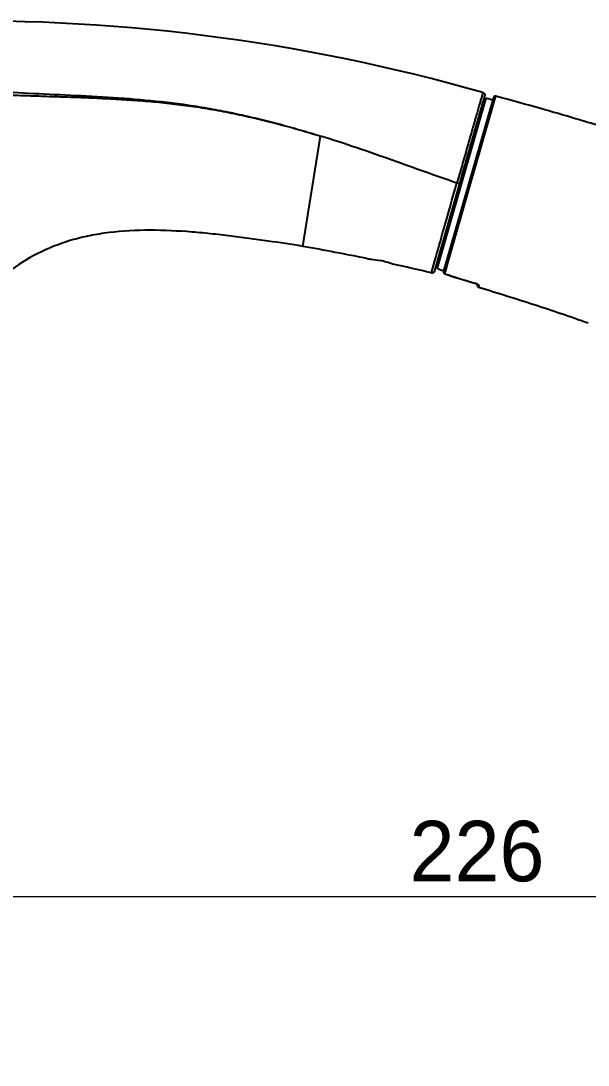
# Model space of a CAD drawing. Extents: x 0 to 1462, y 0 to 1072.
# Drawn here: x 809 to 902.8, y 653.9 to 826.6 of the extents above; entities that cross this region are included whole.
import ezdxf

# ---------------------------------------------------------------- set-up
doc = ezdxf.new("R2010")
doc.units = 0
doc.header["$LTSCALE"] = 10
doc.header["$MEASUREMENT"] = 0
doc.header["$PDMODE"] = 3
doc.header["$PDSIZE"] = -10
doc.layers.get('0').update_dxf_attribs({"linetype": 'CONTINUOUS'})
doc.layers.get('DEFPOINTS').update_dxf_attribs({"linetype": 'CONTINUOUS'})
doc.styles.add('Daelim Dimension', font='')
doc.styles.get('Daelim Dimension').set_extended_font_data('나눔고딕')
doc.dimstyles.new('DEFAULT', dxfattribs={"dimscale": 2, "dimtxt": 2, "dimasz": 2, "dimexe": 0, "dimexo": 2, "dimgap": 1, "dimtad": 1, "dimdec": 0, "dimzin": 9, "dimdsep": 46, "dimtxsty": 'Daelim Dimension', "dimcen": 0.5, "dimclrd": 5, "dimclre": 5, "dimclrt": 256, "dimadec": 1, "dimazin": 0, "dimtfac": 1, "dimtdec": 0, "dimtix": 1, "dimtmove": 0, "dimatfit": 3, "dimfxl": 1, "dimtolj": 1, "dimtzin": 1, "dimlwd": 9, "dimlwe": 9, "dimarcsym": 0})

# ---------------------------------------------------------------- blocks, each defined once
blk = doc.blocks.new('*D7')
at = {"color": 5, "lineweight": 9, "ltscale": 0.5, "transparency": 16777216}
for p, q in [((767.64, 762.42), (729.15, 762.42)), ((729.15, 758.42), (729.15, 499.5)), ((965.97, 495.5), (729.15, 495.5))]:
    blk.add_line(p, q, dxfattribs=at)
at = {"color": 5, "ltscale": 0.5, "transparency": 16777216}
for points in [[(728.48, 758.42), (729.82, 758.42), (729.15, 762.42)], [(728.48, 499.5), (729.82, 499.5), (729.15, 495.5)]]:
    blk.add_solid(points, dxfattribs=at)
at = {"layer": 'DEFPOINTS', "color": 0, "ltscale": 0.5, "transparency": 16777216}
for p in [(771.64, 762.42), (729.15, 495.5), (969.97, 495.5)]:
    blk.add_point(p, dxfattribs=at)
at = {"color": 7, "ltscale": 0.5, "transparency": 16777216, "insert": (721.71, 628.96), "char_height": 10, "attachment_point": 5, "rotation": 90, "style": 'Daelim Dimension'}
blk.add_mtext('\\A1;267', dxfattribs=at)
blk = doc.blocks.new('*D8')
at = {"color": 5, "lineweight": 9, "ltscale": 0.5, "transparency": 16777216}
for p, q in [((771.64, 758.42), (771.64, 681.74)), ((997.26, 685.74), (997.26, 681.74)), ((775.64, 681.74), (993.26, 681.74))]:
    blk.add_line(p, q, dxfattribs=at)
at = {"color": 5, "ltscale": 0.5, "transparency": 16777216}
for points in [[(775.64, 682.4), (775.64, 681.07), (771.64, 681.74)], [(993.26, 682.4), (993.26, 681.07), (997.26, 681.74)]]:
    blk.add_solid(points, dxfattribs=at)
at = {"layer": 'DEFPOINTS', "color": 0, "ltscale": 0.5, "transparency": 16777216}
for p in [(771.64, 762.42), (997.26, 681.74), (997.26, 681.74)]:
    blk.add_point(p, dxfattribs=at)
at = {"color": 7, "ltscale": 0.5, "transparency": 16777216, "insert": (884.45, 689.18), "char_height": 10, "attachment_point": 5, "style": 'Daelim Dimension'}
blk.add_mtext('\\A1;226', dxfattribs=at)

msp = doc.modelspace()

# ---------------------------------------------------------------- linework, layer by layer
at = {"color": 7, "linetype": 'Continuous'}
for p, q in [((877.49, 785.25), (885.77, 814.11)), ((885.9, 813.81), (877.85, 785.75)), ((887.18, 813.92), (878.93, 785.15)), ((887.05, 813.48), (885.9, 813.81)), ((884.87, 810.99), (885.07, 810.93)), ((878.64, 788.49), (878.44, 788.54)), ((877.97, 786.91), (878.17, 786.85)), ((878.96, 785.25), (878.77, 785.31)), ((878.92, 785.04), (878.93, 784.99)), ((879.12, 784.75), (879.29, 784.67)), ((879.2, 784.71), (879.29, 784.67)), ((879.3, 784.67), (880.59, 784.26)), ((880.59, 784.26), (882.43, 783.68)), ((882.42, 783.69), (884.08, 783.17)), ((884.48, 783), (884.54, 782.97)), ((884.52, 782.87), (884.55, 783)), ((884.52, 782.87), (884.52, 782.87)), ((884.6, 782.93), (884.62, 782.92))]:
    msp.add_line(p, q, dxfattribs=at)
at = {"color": 9, "linetype": 'Continuous'}
for p, q in [((887.12, 812.63), (887.46, 813.81)), ((887.46, 813.81), (887.54, 814.13)), ((883.27, 799.22), (887.12, 812.63)), ((855.62, 789.27), (858.55, 807.52)), ((881.61, 799.6), (881.13, 799.74)), ((879.57, 786.31), (883.27, 799.22)), ((876.9, 784.9), (877.42, 786.74)), ((878.19, 786.92), (877.99, 786.98)), ((878.12, 787.46), (878.33, 787.4)), ((879.28, 785.31), (879.57, 786.31)), ((878.93, 785.15), (878.92, 785.14)), ((879.13, 784.79), (879.19, 785)), ((879.19, 785.01), (879.28, 785.31)), ((879.19, 785), (879.19, 785.01)), ((879.3, 784.67), (879.29, 784.68)), ((884.08, 783.17), (884.09, 783.17)), ((884.71, 782.5), (884.79, 782.76))]:
    msp.add_line(p, q, dxfattribs=at)
at = {"color": 7, "linetype": 'Continuous'}
for points in [[(878.92, 785.14), (878.92, 785.03), (878.98, 784.86), (879.12, 784.75)], [(879.02, 784.83), (879.05, 784.79), (879.1, 784.77)], [(884.08, 783.17), (884.14, 783.15), (884.35, 783.07)], [(884.35, 783.07), (884.5, 782.99), (884.6, 782.93)]]:
    msp.add_lwpolyline(points, dxfattribs=at)
for centre, radius, start, end in [((800.65, 517.27), 309.3, 74.0928, 91.6206), ((885.29, 814.25), 0.5, 344.0007, 74.0936), ((887.47, 813.84), 0.3, 74.9253, 163.9709), ((789.91, 415.56), 379.45, 78.3734, 80.0273), ((865.08, 770.83), 16.44, 70.7715, 78.2218), ((789.91, 415.53), 379.47, 76.7479, 77.7385), ((877.01, 785.39), 0.5, 256.748, 343.9996)]:
    msp.add_arc(centre, radius, start, end, dxfattribs=at)
at = {"color": 9, "linetype": 'Continuous'}
for centre, radius, start, end in [((1124.62, 1555.53), 808.94, 252.34512, 252.70239), ((883.27, 780.51), 2.78, 66.9406, 72.7423), ((884.88, 783.05), 0.299, 240.6557, 252.9792)]:
    msp.add_arc(centre, radius, start, end, dxfattribs=at)
for points, knots in [([(802.57, 814.52), (803.7, 814.47), (805.96, 814.36), (809.38, 814.24), (812.83, 814.12), (815.73, 814.02), (818.07, 813.95), (819.83, 813.88), (821.6, 813.8), (823.96, 813.69), (826.92, 813.52), (829.89, 813.3), (832.26, 813.07), (834.04, 812.88), (835.81, 812.66), (837.59, 812.41), (839.36, 812.14), (841.72, 811.74), (844.65, 811.16), (848.16, 810.38), (851.65, 809.53), (855.11, 808.56), (857.4, 807.88), (858.55, 807.52)], [0, 0, 0, 0, 0.059785, 0.120122, 0.181145, 0.242797, 0.273815, 0.304938, 0.336153, 0.36745, 0.430242, 0.493238, 0.524795, 0.556384, 0.587998, 0.619633, 0.651287, 0.682954, 0.746318, 0.809714, 0.873133, 0.936567, 1, 1, 1, 1]), ([(802.6, 815.12), (804.86, 814.93), (809.44, 814.65), (816.38, 814.34), (823.41, 813.99), (830.51, 813.45), (836.43, 812.73), (841.14, 811.93), (844.66, 811.22), (848.17, 810.42), (851.65, 809.54), (855.11, 808.57), (857.41, 807.89), (858.55, 807.52)], [0, 0, 0, 0, 0.120211, 0.242887, 0.367526, 0.493296, 0.619662, 0.682973, 0.746332, 0.809722, 0.873134, 0.936562, 1, 1, 1, 1]), ([(885.42, 814.73), (885.42, 814.73), (885.42, 814.72), (885.42, 814.72), (885.42, 814.7), (885.41, 814.68), (885.4, 814.65), (885.39, 814.61), (885.37, 814.54), (885.34, 814.43), (885.29, 814.27), (885.23, 814.08), (885.17, 813.85), (885.09, 813.59), (885.01, 813.29), (884.88, 812.84), (884.69, 812.19), (884.44, 811.32), (884.16, 810.34), (883.85, 809.26), (883.52, 808.07), (883.16, 806.81), (882.64, 805), (881.96, 802.64), (881.41, 800.72), (881.13, 799.74)], [0, 0, 0, 0, 0.0003, 0.000674, 0.001198, 0.002693, 0.004783, 0.007467, 0.010742, 0.019064, 0.029728, 0.042694, 0.057919, 0.075358, 0.094973, 0.116736, 0.166607, 0.224655, 0.290377, 0.36313, 0.442108, 0.526523, 0.615673, 0.804468, 1, 1, 1, 1]), ([(881.13, 799.74), (877.59, 800.96), (870.11, 803.67), (862.58, 806.28), (858.55, 807.52)], [0, 0, 0, 0, 0.469563, 1, 1, 1, 1]), ([(877.42, 786.74), (877.94, 788.55), (879.15, 792.89), (880.4, 797.23), (881.13, 799.74)], [0, 0, 0, 0, 0.418724, 1, 1, 1, 1]), ([(878.92, 785.14), (878.91, 785.07), (878.93, 784.91), (879.06, 784.81), (879.13, 784.79)], [0, 0, 0, 0, 0.494293, 1, 1, 1, 1]), ([(879.29, 784.68), (879.24, 784.7), (879.19, 784.72), (879.13, 784.77), (879.13, 784.79)], [0, 0, 0, 0, 0.683655, 1, 1, 1, 1]), ([(884.53, 782.99), (884.52, 783), (884.46, 783.03), (884.41, 783.05), (884.36, 783.07)], [0, 0, 0, 0, 0.235064, 1, 1, 1, 1]), ([(884.79, 782.76), (884.79, 782.78), (884.78, 782.82), (884.69, 782.9), (884.6, 782.95), (884.53, 782.99)], [0, 0, 0, 0, 0.121651, 0.321572, 1, 1, 1, 1])]:
    msp.add_open_spline(points, degree=3, knots=knots, dxfattribs=at)
at = {"color": 7, "linetype": 'Continuous'}
for points, knots in [([(1016.71, 653.85), (1016.22, 663.33), (1015.16, 677.53), (1012.4, 696.15), (1009.44, 709.64), (1005.44, 722.48), (1000.32, 734.64), (993.96, 746.12), (986.26, 756.94), (978.74, 765.31), (972.03, 771.66), (966.58, 776.3), (960.82, 780.76), (952.8, 786.44), (942.43, 792.9), (931.74, 798.54), (923.2, 802.45), (916.88, 805.06), (910.26, 807.45), (903, 809.75), (895.34, 811.99), (890.09, 813.44), (887.54, 814.13)], [0, 0, 0, 0, 0.126408, 0.189411, 0.250718, 0.310127, 0.36832, 0.426152, 0.484603, 0.544752, 0.575805, 0.607598, 0.640006, 0.672782, 0.738459, 0.802691, 0.833606, 0.863516, 0.893747, 0.927338, 0.964942, 1, 1, 1, 1]), ([(855.62, 789.27), (853.72, 789.61), (850.74, 790.04), (846.65, 790.59), (843.33, 791.03), (839.91, 791.42), (835.29, 791.83), (829.56, 792.05), (823.91, 791.68), (819.61, 790.92), (815.62, 789.85), (811.1, 787.92), (807.87, 785.82), (806.43, 784.68)], [0, 0, 0, 0, 0.113764, 0.177183, 0.243399, 0.311338, 0.380054, 0.516753, 0.648863, 0.712393, 0.774113, 0.891825, 1, 1, 1, 1]), ([(866.38, 787.22), (866.58, 787.2), (867.27, 787.13), (867.96, 787.02), (868.44, 786.92)], [0, 0, 0, 0, 0.292552, 1, 1, 1, 1]), ([(877.85, 785.75), (877.85, 785.74), (877.85, 785.73), (877.86, 785.71), (877.88, 785.68), (877.92, 785.65), (877.99, 785.6), (878.1, 785.54), (878.24, 785.48), (878.4, 785.42), (878.58, 785.36), (878.7, 785.33), (878.77, 785.31)], [0, 0, 0, 0, 0.019428, 0.042033, 0.070267, 0.105335, 0.197373, 0.318103, 0.464272, 0.630866, 0.811853, 1, 1, 1, 1]), ([(884.51, 782.72), (884.52, 782.67), (884.57, 782.57), (884.67, 782.51), (884.71, 782.5)], [0, 0, 0, 0, 0.499999, 1, 1, 1, 1]), ([(902.83, 776.55), (899.88, 777.63), (893.85, 779.65), (887.78, 781.54), (884.71, 782.5)], [0, 0, 0, 0, 0.495354, 1, 1, 1, 1])]:
    msp.add_open_spline(points, degree=3, knots=knots, dxfattribs=at)
msp.add_open_spline([(884.52, 782.87), (884.5, 782.82), (884.5, 782.77), (884.51, 782.72)], degree=3, dxfattribs=at)
at = {"color": 9, "linetype": 'Continuous'}
msp.add_open_spline([(884.73, 782.79), (884.68, 782.82), (884.64, 782.86), (884.61, 782.92)], degree=3, dxfattribs=at)

# ---------------------------------------------------------------- dimensions: what is measured, and where the dimension line sits
at = {"color": 5, "ltscale": 0.5}
dim = msp.add_linear_dim(base=(729.15, 495.5), p1=(771.64, 762.42), p2=(969.97, 495.5), angle=90, dimstyle='DEFAULT', override={"dimtxt": 5, "dimdec": 0, "dimclrd": 5, "dimclre": 5, "dimclrt": 7}, dxfattribs=at)
dim.commit()
dim.dimension.update_dxf_attribs({"geometry": '*D7', "text_midpoint": (721.71, 628.96)})
dim = msp.add_linear_dim(base=(997.26, 681.74), p1=(771.64, 762.42), p2=(997.26, 681.74), dimstyle='DEFAULT', override={"dimtxt": 5, "dimdec": 0, "dimclrd": 5, "dimclre": 5, "dimclrt": 7}, dxfattribs=at)
dim.commit()
dim.dimension.update_dxf_attribs({"geometry": '*D8', "text_midpoint": (884.45, 689.18)})

doc.saveas('drawing.dxf')
